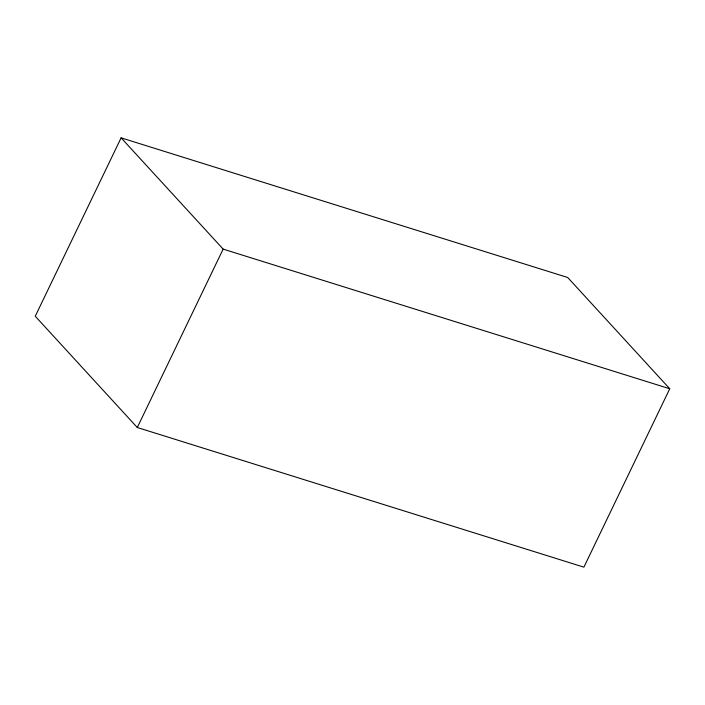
<?xml version="1.0" encoding="UTF-8"?>
<svg xmlns="http://www.w3.org/2000/svg" width="705" height="705" viewBox="0 0 705 705"><rect width="100%" height="100%" fill="white"/><g stroke="black" fill="none" stroke-linecap="round" stroke-linejoin="round"><path stroke-width="1.06" d="M121.11 137.845L35.25 316.237L137.29 427.503L583.89 567.155L669.75 388.763L567.71 277.497L121.11 137.845L223.15 249.103L669.75 388.763M137.29 427.503L223.15 249.103"/></g></svg>
